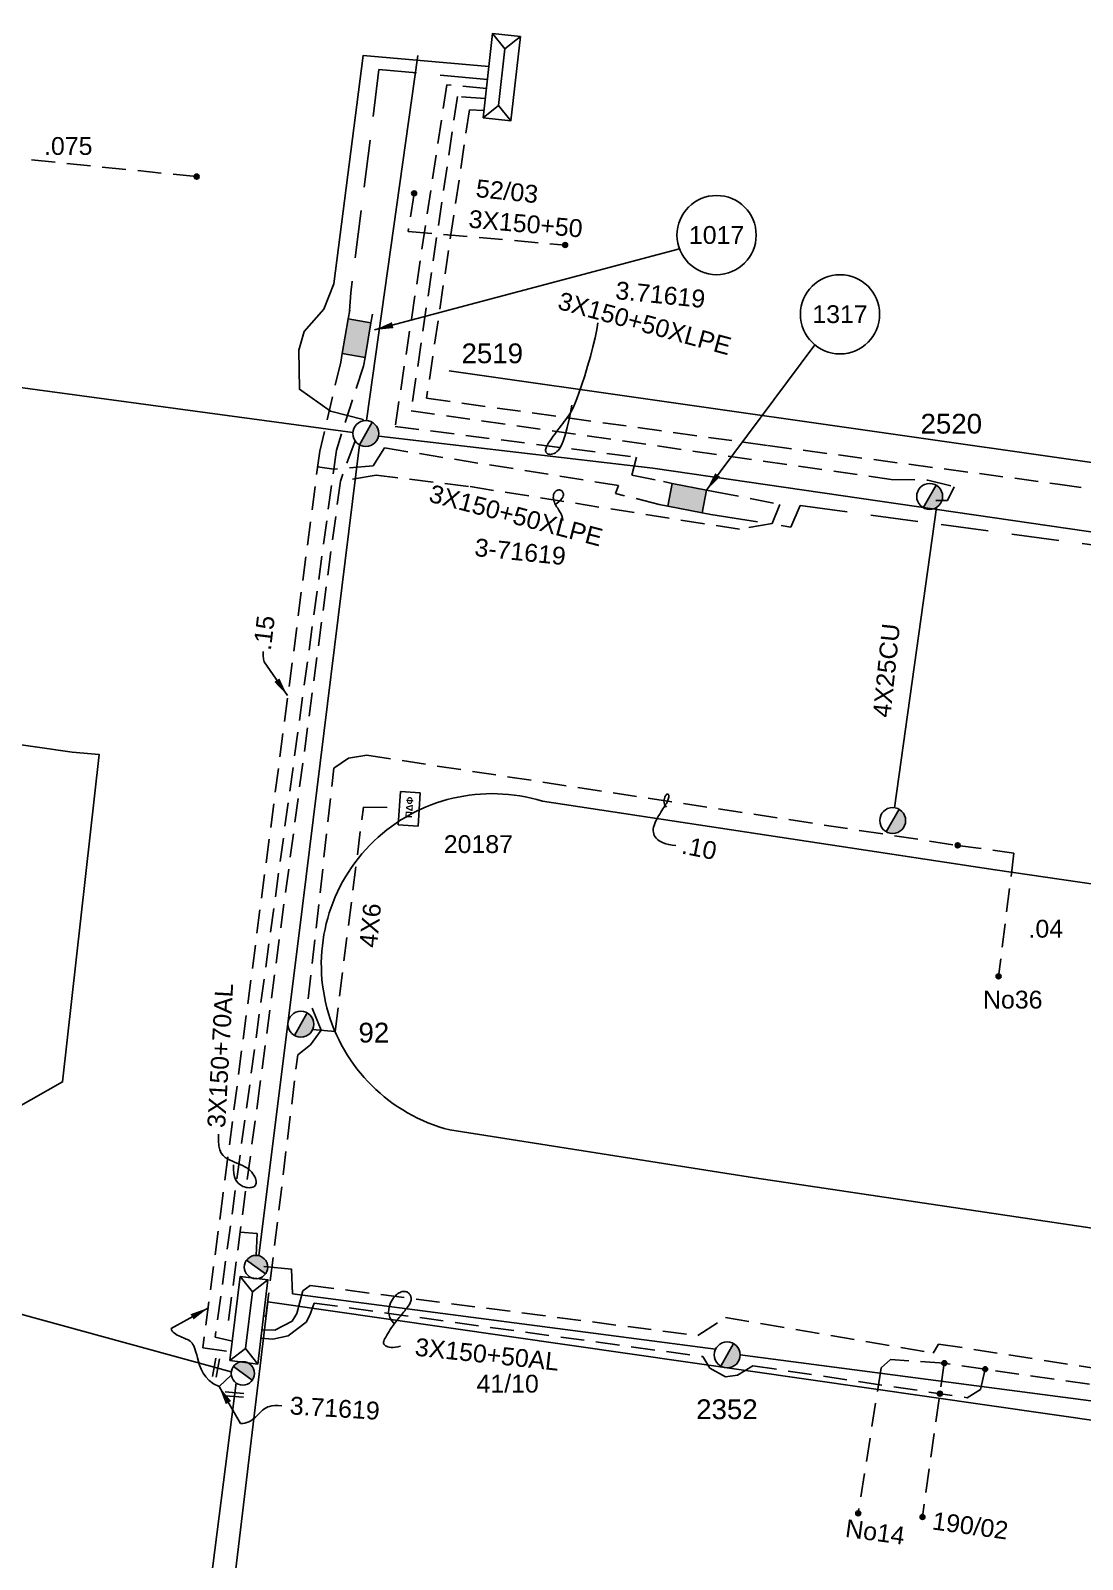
# Model space of a CAD drawing. Header units: millimetres. Extents: x 2893 to 4023, y 216 to 730.
# Drawn here: x 3498.6 to 3554.9, y 395.2 to 477 of the extents above; entities that cross this region are included whole.
import ezdxf

# ---------------------------------------------------------------- set-up
doc = ezdxf.new("R2010")
doc.units = ezdxf.units.MM
doc.linetypes.add('DASHED', pattern=[19.05, 12.7, -6.35])
for name, color, linetype in [('Link Box 4 Διευθύνσεων', 7, 'Continuous'), ('Pillar Δημοτικού Φωτισμού', 7, 'Continuous'), ('Άγνωστα', 7, 'Continuous'), ('Γυμνά εναέρια ΧΤ   4x35CU', 7, 'Continuous'), ('Γυμνά εναέρια ΧΤ (1Φ)   2x16AL', 7, 'Continuous'), ('Γυμνά εναέρια ΧΤ (1Φ)   2x16CU', 7, 'Continuous'), ('Γυμνά εναέρια ΧΤ (3Φ)   4x35AL', 7, 'Continuous'), ('Γυμνά εναέρια ΧΤ και ΦΟΠ (3Φ)   4x50+16AL', 7, 'Continuous'), ('Επιγραφές - Σχήματα', 7, 'Continuous'), ('Καλώδια ΧΤ   2x50+16', 7, 'DASHED'), ('Καλώδια ΧΤ   3x150+50AL', 7, 'DASHED'), ('Καλώδια ΧΤ   3x150+50AL XLPE', 7, 'DASHED'), ('Καλώδια ΧΤ   3x150+50CU', 7, 'DASHED'), ('Καλώδια ΧΤ   3x150+70 AL', 7, 'DASHED'), ('Καλώδια ΧΤ   4x25CU', 7, 'DASHED'), ('Μηχανική τομή', 7, 'Continuous'), ('Στύλος ΦΜ', 7, 'Continuous'), ('Στύλος ΦΜ @ 1', 7, 'Continuous'), ('Συνδέσεις', 7, 'Continuous'), ('Συνεστραμμένα ΧΤ   3x70+54.6+25 AL', 7, 'SYN_LINE'), ('Υποσταθμός εναέριος 2 στύλων', 7, 'Continuous'), ('Υποσταθμός πόλεως', 7, 'Continuous'), ('Υπόβαθρο ΔΕΗ', 7, 'Continuous'), ('Υπόγεια Καλώδια Δικτύου ΧΤ   .04', 7, 'DASHED'), ('Υπόγεια Καλώδια Δικτύου ΧΤ   .10', 7, 'DASHED'), ('Υπόγεια Καλώδια Δικτύου ΧΤ   .15', 7, 'DASHED'), ('Υπόγεια καλώδια Παροχών ΧΤ   .075', 7, 'DASHED'), ('Υπόγεια καλώδια Παροχών ΧΤ   4x6', 7, 'DASHED')]:
    doc.layers.add(name, color=color, linetype=linetype)
doc.styles.add('arial', font='ARIAL.TTF')
doc.styles.get("Standard").update_dxf_attribs({"font": 'ARIAL.TTF'})
doc.linetypes.add('SYN_LINE', pattern='A,0.5,-0.0001,["/\\/\\/\\/",Standard,S=0.1,R=0,X=0,Y=-0.05],-0.25', length=0.7501)
doc.dimstyles.new('ISO-25', dxfattribs={"dimtxt": 2.5, "dimasz": 2.5, "dimexe": 1.25, "dimexo": 0.625, "dimtad": 1, "dimtxsty": 'Standard', "dimcen": 2.5, "dimadec": 0, "dimazin": 0, "dimtfac": 1, "dimtmove": 0, "dimatfit": 3, "dimfxl": 1, "dimarcsym": 0})

# ---------------------------------------------------------------- blocks, each defined once
blk = doc.blocks.new('ΥΠΟΣΤΑΘΜΟΣ ΠΟΛΕΩΣ')
at = {"layer": 'Υποσταθμός πόλεως', "linetype": 'Continuous', "ltscale": 40}
blk.add_lwpolyline([(-8.57, 2.82), (8.57, 2.82), (8.57, -2.82), (-8.57, -2.82)], close=True, dxfattribs=at)
for points in [[(-5.75, 0), (-8.57, 2.82)], [(5.75, 0), (8.57, 2.82)], [(-8.57, -2.82), (-5.75, 0)], [(-5.75, 0), (5.75, 0)], [(8.57, -2.82), (5.75, 0)]]:
    blk.add_lwpolyline(points, dxfattribs=at)
at = {"layer": 'Υποσταθμός πόλεως', "linetype": 'SYN_LINE', "ltscale": 40, "flags": 1}
for tag, p in [('ΜΕΤΑΣΧΗΜΑΤΙΣΜΟΣ', (10.6, 2.39)), ('ΙΣΧΥΣ', (10.58, -0.41)), ('ΑΡΙΘΜΟΣ', (10.7, -3.13))]:
    blk.add_attdef(tag, p, '', height=1.8, dxfattribs=at)
blk = doc.blocks.new('ΥΠΑΡΧΩΝ ΤΣΙΜΕΝΤΕΝΙΟΣ ΣΤΥΛΟΣ')
at = {"layer": 'Στύλος ΦΜ'}
blk.add_hatch(color=7, dxfattribs=at).paths.add_polyline_path([(-1.29, -2.28, 0.574793), (2.62, 0, 0.268822), (1.3, 2.27)])
blk.add_line((-1.29, -2.28), (1.3, 2.27), dxfattribs=at)
blk.add_circle((0, 0), 2.62, dxfattribs=at)
at = {"layer": 'Στύλος ΦΜ', "flags": 4}
for tag, p in [('ΑΡΙΘΜΟΣ', (-4.68, 8.05)), ('ΤΥΠΟΣ', (-4.91, 3.03))]:
    blk.add_attdef(tag, p, '', height=4, dxfattribs=at)
blk = doc.blocks.new('LINK BOX 4 ΑΝΑΧΩΡΗΣΕΩΝ')
at = {"layer": 'Link Box 4 Διευθύνσεων', "ltscale": 40}
blk.add_hatch(color=256, dxfattribs=at).paths.add_polyline_path([(-3.54, 0), (-3.54, -4.67), (3.54, -4.67), (3.54, 0)])
for p, q in [((-3.54, 0), (-5.33, 0)), ((5.33, 0), (3.54, 0)), ((-3.54, -4.67), (-5.33, -4.67)), ((5.33, -4.67), (3.54, -4.67))]:
    blk.add_line(p, q, dxfattribs=at)
blk.add_lwpolyline([(-3.54, -4.67), (-3.54, 0), (3.54, 0), (3.54, -4.67)], close=True, dxfattribs=at)
blk = doc.blocks.new('ΜΗΧΑΝΙΚΗ ΤΟΜΗ')
at = {"layer": 'Μηχανική τομή', "ltscale": 40}
for p, q in [((-1.89, 0.78), (1.89, 0.78)), ((1.89, 0), (-1.89, 0))]:
    blk.add_line(p, q, dxfattribs=at)
blk = doc.blocks.new('ΥΠΟΣΤΑΘΜΟΣ ΕΝΑΕΡΙΟΣ ΕΠΙ 2 ΣΤΥΛΩΝ')
at = {"layer": 'Υποσταθμός εναέριος 2 στύλων', "linetype": 'Continuous'}
for points in [[(-11.97, -2.11, 0.574793), (-8.45, -0.07, 0.268822), (-9.64, 1.98)], [(9.68, -2.15, 0.574793), (13.19, -0.1, 0.268822), (12.01, 1.95)]]:
    blk.add_hatch(color=256, dxfattribs=at).paths.add_polyline_path(points)
for p, q in [((-11.97, -2.11), (-9.64, 1.98)), ((9.68, -2.15), (12.01, 1.95))]:
    blk.add_line(p, q, dxfattribs=at)
for centre in [(-10.81, -0.07), (10.84, -0.1)]:
    blk.add_circle(centre, 2.36, dxfattribs=at)
at = {"layer": 'Υποσταθμός πόλεως', "linetype": 'Continuous', "ltscale": 40}
blk.add_lwpolyline([(-8.57, 2.82), (8.57, 2.82), (8.57, -2.82), (-8.57, -2.82)], close=True, dxfattribs=at)
for points in [[(-5.75, 0), (-8.57, 2.82)], [(-8.57, -2.82), (-5.75, 0)], [(-5.75, 0), (5.75, 0)], [(5.75, 0), (8.57, 2.82)], [(8.57, -2.82), (5.75, 0)]]:
    blk.add_lwpolyline(points, dxfattribs=at)
at = {"layer": 'Υποσταθμός εναέριος 2 στύλων', "ltscale": 40, "flags": 1}
for tag, p in [('ΜΕΤΑΣΧΗΜΑΤΙΣΜΟΣ', (14.09, 2.51)), ('ΙΣΧΥΣ', (14.07, -0.28)), ('ΑΡΙΘΜΟΣ', (14.19, -3))]:
    blk.add_attdef(tag, p, '', height=1.8, dxfattribs=at)
blk = doc.blocks.new('_ΣΥΝΔΕΣΗ')
at = {"layer": 'Συνδέσεις', "linetype": 'SYN_LINE', "ltscale": 40}
blk.add_hatch(color=256, dxfattribs=at).paths.add_polyline_path([(-116.75, 2339.64, 1), (-117.75, 2339.64, 1)])
at = {"layer": 'Συνδέσεις'}
blk.add_circle((-117.25, 2339.64), 0.5, dxfattribs=at)
blk = doc.blocks.new('PILLAR ΔΗΜΟΤΙΚΟΥ ΦΩΤΙΣΜΟΥ')
at = {"layer": 'Pillar Δημοτικού Φωτισμού', "ltscale": 40}
for p, q in [((-3.64, 2), (3.07, 2)), ((-3.64, -2), (-3.64, 2)), ((3.07, 2), (3.07, -2)), ((3.07, -2), (-3.64, -2))]:
    blk.add_line(p, q, dxfattribs=at)
at = {"layer": 'Pillar Δημοτικού Φωτισμού', "insert": (-2.13, 0.69), "char_height": 1.3575, "width": 109.961, "attachment_point": 1}
blk.add_mtext('{\\fArial|b1|i0|c161|p34;ΠΔΦ}', dxfattribs=at)

msp = doc.modelspace()

# ---------------------------------------------------------------- linework, layer by layer
at = {"layer": 'Άγνωστα', "color": 2}
msp.add_lwpolyline([(3523.156, 475.112), (3516.426, 475.709), (3514.852, 463.472), (3514.32, 462.126), (3513.256, 460.921), (3512.972, 459.929), (3513.009, 457.833), (3514.676, 456.664), (3516.413, 456.204), (3516.414, 456.138)], dxfattribs=at)
at = {"layer": 'Άγνωστα', "color": 5}
msp.add_lwpolyline([(3516.604, 456.152), (3519.351, 475.709)], dxfattribs=at)
at = {"layer": 'Άγνωστα', "color": 5, "linetype": 'DASHED', "ltscale": 0.1}
for points in [[(3519.149, 468.321), (3518.83, 466.284), (3527.241, 465.552)], [(3532.267, 451.668), (3529.938, 452.252), (3530.09, 452.67), (3517.561, 454.688), (3516.952, 453.737), (3514.846, 453.557), (3513.983, 453.67)]]:
    msp.add_lwpolyline(points, dxfattribs=at)
at = {"layer": 'Άγνωστα', "color": 62, "linetype": 'DASHED', "ltscale": 0.1}
for points in [[(3557.199, 404.285), (3549.736, 405.359), (3547.544, 405.68), (3544.656, 405.886), (3544.167, 405.426), (3542.936, 397.641)], [(3547.544, 405.68), (3546.378, 397.446)]]:
    msp.add_lwpolyline(points, dxfattribs=at)
at = {"layer": 'Γυμνά εναέρια ΧΤ   4x35CU', "color": 173}
for points in [[(3512.633, 409.403), (3512.576, 410.723), (3511.099, 410.855)], [(3512.633, 409.403), (3535.296, 406.431)], [(3536.612, 406.126), (3559.343, 403.15)]]:
    msp.add_lwpolyline(points, dxfattribs=at)
at = {"layer": 'Γυμνά εναέρια ΧΤ (1Φ)   2x16AL', "color": 2, "ltscale": 0.1}
msp.add_lwpolyline([(3443.806, 465.258), (3515.869, 455.521)], dxfattribs=at)
at = {"layer": 'Γυμνά εναέρια ΧΤ (1Φ)   2x16CU', "color": 173, "ltscale": 0.1}
msp.add_lwpolyline([(3516.218, 454.857), (3513.178, 430.151), (3510.836, 411.434)], dxfattribs=at)
at = {"layer": 'Γυμνά εναέρια ΧΤ (3Φ)   4x35AL', "color": 17, "ltscale": 0.1}
msp.add_lwpolyline([(3547.123, 451.502), (3544.878, 435.423)], dxfattribs=at)
at = {"layer": 'Γυμνά εναέρια ΧΤ και ΦΟΠ (3Φ)   4x50+16AL', "color": 5, "ltscale": 0.1, "const_width": 0.000000318}
msp.add_lwpolyline([(3528.282, 543.995), (3523.664, 510.048), (3521.052, 490.181), (3519.351, 475.709)], dxfattribs=at)
at = {"layer": 'Γυμνά εναέρια ΧΤ και ΦΟΠ (3Φ)   4x50+16AL', "color": 17, "linetype": 'Continuous', "ltscale": 0.1}
msp.add_lwpolyline([(3517.257, 455.319), (3531.937, 453.612), (3575.402, 447.279), (3617.126, 442.139)], dxfattribs=at)
at = {"layer": 'Γυμνά εναέρια ΧΤ και ΦΟΠ (3Φ)   4x50+16AL', "color": 27, "linetype": 'Continuous', "ltscale": 0.1}
msp.add_lwpolyline([(3509.612, 404.63), (3506.655, 381.387), (3502.501, 346.178), (3502.501, 346.178)], dxfattribs=at)
at = {"layer": 'Επιγραφές - Σχήματα'}
for points in [[(3527.603, 456.973), (3527.468, 456.309), (3527.345, 455.78), (3527.235, 455.368), (3527.134, 455.058), (3527.041, 454.832), (3526.956, 454.673), (3526.875, 454.565), (3526.798, 454.489), (3526.722, 454.433), (3526.649, 454.392), (3526.579, 454.364), (3526.513, 454.349), (3526.452, 454.344), (3526.395, 454.348), (3526.345, 454.36), (3526.301, 454.379), (3526.264, 454.402), (3526.234, 454.431), (3526.212, 454.464), (3526.198, 454.502), (3526.191, 454.544), (3526.191, 454.591), (3526.2, 454.642), (3526.216, 454.696), (3526.239, 454.755), (3526.271, 454.818), (3526.309, 454.886), (3526.355, 454.96), (3526.407, 455.039), (3526.466, 455.124), (3526.532, 455.216), (3526.603, 455.316), (3526.681, 455.423), (3526.762, 455.535), (3526.847, 455.651), (3526.934, 455.769), (3527.021, 455.886), (3527.107, 456), (3527.191, 456.11), (3527.271, 456.214), (3527.347, 456.31), (3527.421, 456.409), (3527.496, 456.522), (3527.575, 456.658), (3527.661, 456.83), (3527.757, 457.048), (3527.866, 457.323), (3527.991, 457.666), (3528.133, 458.083), (3528.286, 458.558), (3528.441, 459.068), (3528.592, 459.591), (3528.729, 460.106), (3528.845, 460.592), (3528.932, 461.025), (3528.982, 461.385)], [(3526.765, 451.695), (3526.893, 451.8), (3526.99, 451.894), (3527.06, 451.978), (3527.106, 452.052), (3527.133, 452.119), (3527.144, 452.177), (3527.143, 452.228), (3527.133, 452.272), (3527.118, 452.311), (3527.1, 452.343), (3527.078, 452.371), (3527.053, 452.393), (3527.027, 452.411), (3526.999, 452.424), (3526.971, 452.433), (3526.942, 452.439), (3526.915, 452.441), (3526.888, 452.44), (3526.862, 452.436), (3526.836, 452.43), (3526.811, 452.42), (3526.787, 452.408), (3526.764, 452.394), (3526.741, 452.379), (3526.72, 452.361), (3526.699, 452.341), (3526.679, 452.318), (3526.662, 452.291), (3526.646, 452.262), (3526.632, 452.228), (3526.621, 452.189), (3526.613, 452.146), (3526.608, 452.097), (3526.606, 452.042), (3526.61, 451.983), (3526.62, 451.919), (3526.636, 451.851), (3526.66, 451.779), (3526.692, 451.703), (3526.734, 451.624), (3526.784, 451.542), (3526.842, 451.456), (3526.902, 451.364), (3526.962, 451.267), (3527.017, 451.163), (3527.064, 451.051), (3527.1, 450.93), (3527.12, 450.799)], [(3511.126, 443.242), (3511.107, 443.311), (3511.092, 443.383), (3511.081, 443.455), (3511.073, 443.527), (3511.069, 443.597), (3511.067, 443.663), (3511.067, 443.726), (3511.07, 443.783)], [(3532.675, 435.447), (3532.608, 435.53), (3532.565, 435.614), (3532.54, 435.697), (3532.533, 435.776), (3532.538, 435.851), (3532.553, 435.92), (3532.575, 435.982), (3532.6, 436.035), (3532.626, 436.078), (3532.65, 436.111), (3532.675, 436.135), (3532.697, 436.15), (3532.719, 436.157), (3532.738, 436.156), (3532.755, 436.148), (3532.769, 436.134), (3532.78, 436.114), (3532.788, 436.088), (3532.792, 436.057), (3532.792, 436.021), (3532.788, 435.98), (3532.779, 435.935), (3532.765, 435.886), (3532.747, 435.834), (3532.723, 435.778), (3532.694, 435.719), (3532.66, 435.656), (3532.621, 435.589), (3532.578, 435.518), (3532.531, 435.442), (3532.479, 435.361), (3532.424, 435.274), (3532.365, 435.183), (3532.305, 435.086), (3532.244, 434.987), (3532.185, 434.885), (3532.129, 434.782), (3532.079, 434.678), (3532.035, 434.576), (3532, 434.476), (3531.974, 434.379), (3531.96, 434.285), (3531.956, 434.194), (3531.964, 434.107), (3531.983, 434.023), (3532.015, 433.943), (3532.06, 433.866), (3532.117, 433.793), (3532.188, 433.723), (3532.274, 433.658), (3532.376, 433.598), (3532.495, 433.543), (3532.633, 433.494), (3532.791, 433.453), (3532.97, 433.419), (3533.172, 433.393)], [(3508.681, 417.947), (3508.667, 417.602), (3508.688, 417.323), (3508.739, 417.103), (3508.817, 416.932), (3508.916, 416.801), (3509.031, 416.701), (3509.158, 416.622), (3509.292, 416.556), (3509.429, 416.494), (3509.566, 416.435), (3509.702, 416.377), (3509.834, 416.319), (3509.961, 416.26), (3510.081, 416.198), (3510.192, 416.133), (3510.293, 416.063), (3510.38, 415.988), (3510.456, 415.909), (3510.52, 415.827), (3510.573, 415.744), (3510.615, 415.662), (3510.648, 415.582), (3510.671, 415.506), (3510.686, 415.436), (3510.692, 415.373), (3510.69, 415.316), (3510.68, 415.267), (3510.662, 415.223), (3510.636, 415.186), (3510.601, 415.154), (3510.558, 415.128), (3510.507, 415.107), (3510.448, 415.091), (3510.382, 415.081), (3510.31, 415.078), (3510.233, 415.082), (3510.153, 415.094), (3510.069, 415.116), (3509.984, 415.147), (3509.898, 415.189), (3509.813, 415.243), (3509.731, 415.312), (3509.656, 415.402), (3509.59, 415.516), (3509.535, 415.659), (3509.495, 415.835), (3509.473, 416.048), (3509.472, 416.303)], [(3518.059, 407.822), (3517.939, 407.974), (3517.857, 408.124), (3517.807, 408.27), (3517.785, 408.411), (3517.787, 408.547), (3517.807, 408.675), (3517.841, 408.795), (3517.884, 408.906), (3517.932, 409.007), (3517.985, 409.097), (3518.04, 409.177), (3518.098, 409.248), (3518.158, 409.31), (3518.219, 409.363), (3518.281, 409.408), (3518.342, 409.445), (3518.402, 409.474), (3518.461, 409.496), (3518.517, 409.511), (3518.572, 409.52), (3518.624, 409.523), (3518.674, 409.519), (3518.72, 409.51), (3518.762, 409.497), (3518.8, 409.478), (3518.835, 409.455), (3518.865, 409.429), (3518.893, 409.399), (3518.916, 409.366), (3518.937, 409.332), (3518.954, 409.295), (3518.968, 409.258), (3518.98, 409.22), (3518.988, 409.18), (3518.993, 409.14), (3518.993, 409.098), (3518.989, 409.054), (3518.979, 409.008), (3518.964, 408.96), (3518.942, 408.908), (3518.914, 408.854), (3518.88, 408.797), (3518.84, 408.738), (3518.796, 408.676), (3518.748, 408.613), (3518.697, 408.547), (3518.644, 408.481), (3518.588, 408.414), (3518.531, 408.346), (3518.474, 408.276), (3518.414, 408.205), (3518.353, 408.13), (3518.291, 408.052), (3518.226, 407.97), (3518.159, 407.882), (3518.09, 407.789), (3518.019, 407.69), (3517.946, 407.587), (3517.875, 407.481), (3517.806, 407.376), (3517.74, 407.273), (3517.681, 407.174), (3517.628, 407.082), (3517.584, 406.998), (3517.55, 406.925), (3517.527, 406.862), (3517.514, 406.807), (3517.512, 406.759), (3517.521, 406.717), (3517.542, 406.68), (3517.575, 406.646), (3517.619, 406.614), (3517.675, 406.584), (3517.744, 406.557), (3517.825, 406.536), (3517.918, 406.523), (3518.025, 406.52), (3518.145, 406.53), (3518.278, 406.556), (3518.424, 406.6)], [(3506.135, 407.532), (3506.158, 407.463), (3506.198, 407.399), (3506.251, 407.339), (3506.315, 407.283), (3506.387, 407.231), (3506.466, 407.184), (3506.548, 407.141), (3506.632, 407.103), (3506.715, 407.068), (3506.796, 407.036), (3506.874, 407.006), (3506.95, 406.975), (3507.021, 406.942), (3507.089, 406.905), (3507.151, 406.862), (3507.208, 406.813), (3507.259, 406.754), (3507.306, 406.686), (3507.348, 406.605), (3507.388, 406.511), (3507.428, 406.401), (3507.467, 406.274), (3507.507, 406.129), (3507.551, 405.963), (3507.599, 405.776), (3507.659, 405.575), (3507.738, 405.365), (3507.845, 405.153), (3507.988, 404.947), (3508.173, 404.753), (3508.409, 404.578), (3508.705, 404.428)], [(3509.358, 405.045), (3508.705, 404.428)], [(3509.856, 402.454), (3509.969, 402.449), (3510.082, 402.464), (3510.192, 402.498), (3510.298, 402.545), (3510.4, 402.602), (3510.495, 402.666), (3510.581, 402.732), (3510.659, 402.797), (3510.727, 402.859), (3510.786, 402.916), (3510.839, 402.969), (3510.887, 403.02), (3510.934, 403.069), (3510.982, 403.116), (3511.032, 403.162), (3511.087, 403.208), (3511.149, 403.253), (3511.222, 403.297), (3511.308, 403.337), (3511.412, 403.37), (3511.537, 403.394), (3511.685, 403.408), (3511.861, 403.408), (3512.067, 403.393)]]:
    msp.add_lwpolyline(points, dxfattribs=at)
for centre in [(3535.349, 466.085), (3541.961, 461.845)]:
    msp.add_circle(centre, 2.12, dxfattribs=at)
at = {"layer": 'Καλώδια ΧΤ   2x50+16', "color": 5, "linetype": 'DASHED', "ltscale": 0.1}
msp.add_lwpolyline([(3515.284, 526.332, 0.000000318, 0.000000318, 0), (3515.116, 525.669, 0.000000318, 0.000000318, 0), (3523.965, 524.891, 0.000000318, 0.000000318, 0), (3518.436, 475.709, 0, 0, 0), (3516.919, 461.855, 0, 0, 0)], format="xyseb", dxfattribs=at)
at = {"layer": 'Καλώδια ΧΤ   3x150+50AL', "color": 6, "ltscale": 0.1}
for points in [[(3522.888, 472.751), (3522.114, 472.8), (3519.817, 457.346), (3538.098, 454.814), (3553.626, 452.755), (3570.032, 450.255), (3586.369, 448.137), (3601.963, 445.892), (3615.561, 443.773), (3616.52, 443.57), (3616.52, 442.923), (3616.612, 442.492), (3617.023, 442.451)], [(3510.995, 407.471), (3511.696, 407.447), (3512.627, 407.927), (3512.86, 408.334), (3513.194, 409.555), (3513.587, 409.846), (3534.342, 407.156), (3535.831, 408.123), (3546.941, 406.225), (3547.239, 406.708), (3556.784, 405.219)]]:
    msp.add_lwpolyline(points, dxfattribs=at)
at = {"layer": 'Καλώδια ΧΤ   3x150+50AL', "color": 62, "ltscale": 0.1}
msp.add_lwpolyline([(3510.94, 407.016), (3511.584, 406.964), (3512.4, 407.154), (3513.365, 407.876), (3513.573, 408.249), (3513.791, 408.9), (3534.613, 406.031), (3534.988, 405.413), (3535.832, 404.942), (3536.467, 405.04), (3537.299, 405.543), (3548.773, 403.829), (3549.48, 404.28), (3549.736, 405.359), (3549.736, 405.359)], dxfattribs=at)
at = {"layer": 'Καλώδια ΧΤ   3x150+50AL XLPE', "color": 85, "linetype": 'DASHED', "ltscale": 0.1}
msp.add_lwpolyline([(3523.023, 473.942), (3520.899, 474.128), (3518.138, 455.838), (3531.054, 454.196), (3530.818, 453.231), (3532.502, 452.883)], dxfattribs=at)
at = {"layer": 'Καλώδια ΧΤ   3x150+50AL XLPE', "color": 17, "linetype": 'DASHED', "ltscale": 0.1}
msp.add_lwpolyline([(3522.962, 473.4), (3521.465, 473.504), (3518.993, 456.682), (3544.698, 453.003), (3546.661, 452.964), (3548.075, 452.611), (3547.721, 451.865), (3547.093, 451.865)], dxfattribs=at)
at = {"layer": 'Καλώδια ΧΤ   3x150+50AL XLPE', "color": 173, "linetype": 'DASHED', "ltscale": 0.1}
msp.add_lwpolyline([(3535.275, 452.346), (3538.743, 451.665), (3538.327, 450.638), (3536.577, 450.332), (3522.055, 452.632), (3517.109, 453.227), (3515.201, 452.912)], dxfattribs=at)
at = {"layer": 'Καλώδια ΧΤ   3x150+50AL XLPE', "color": 85, "linetype": 'DASHED', "ltscale": 0.2}
msp.add_lwpolyline([(3535.04, 451.131), (3539.321, 450.45), (3539.831, 451.604), (3594.639, 444.211)], dxfattribs=at)
at = {"layer": 'Καλώδια ΧΤ   3x150+50CU', "color": 62, "ltscale": 0.2}
msp.add_lwpolyline([(3523.077, 474.413), (3517.269, 474.954), (3515.752, 462.991), (3515.695, 462.034)], dxfattribs=at)
at = {"layer": 'Καλώδια ΧΤ   3x150+70 AL', "color": 2, "ltscale": 0.1}
msp.add_lwpolyline([(3516.44, 459.072), (3514.984, 454.564), (3508.496, 407.074), (3509.418, 406.866)], dxfattribs=at)
at = {"layer": 'Καλώδια ΧΤ   3x150+70 AL', "color": 173, "ltscale": 0.1}
for points in [[(3515.99, 455.064), (3515.201, 452.912), (3510.886, 420.548), (3509.141, 407.518)], [(3509.834, 412.693), (3510.751, 412.62), (3510.689, 411.453)]]:
    msp.add_lwpolyline(points, dxfattribs=at)
at = {"layer": 'Συνεστραμμένα ΧΤ   3x70+54.6+25 AL', "color": 5, "ltscale": 10}
msp.add_lwpolyline([(3440.229, 428.238), (3472.854, 415.414), (3485.699, 411.692), (3509.357, 405.224)], dxfattribs=at)
at = {"layer": 'Υπόβαθρο ΔΕΗ', "ltscale": 0.1, "const_width": 0.000000318}
msp.add_lwpolyline([(3449.845, 534.762), (3444.481, 466.545), (3505.286, 457.876), (3514, 531.953), (3451.262, 537.177), (3450.436, 536.535), (3449.823, 534.485)], dxfattribs=at)
at = {"layer": 'Υπόβαθρο ΔΕΗ'}
for points in [[(3601.996, 475.709), (3621.315, 449.31), (3617.68, 444.597), (3610.643, 445.833), (3603.142, 446.992), (3587.117, 449.233), (3567.088, 452.246), (3521.033, 458.812), (3521.033, 458.812), (3521.033, 458.812)], [(3453.143, 433.892), (3454.583, 444.817), (3479.021, 441.546), (3500.844, 438.404), (3502.284, 438.273), (3500.32, 420.741), (3495.213, 417.863), (3473.461, 426.11), (3453.143, 433.892)], [(3503.477, 344.737), (3507.707, 378.895), (3511.309, 408.971), (3559.543, 402.032), (3581.932, 398.772), (3574.587, 344.737)]]:
    msp.add_lwpolyline(points, dxfattribs=at)
msp.add_lwpolyline([(3526.019, 435.77, 1.025125), (3521.065, 418.172), (3537.372, 415.599), (3596.662, 406.767), (3659.928, 397.212), (3643.164, 418.395), (3628.733, 420.535), (3604.84, 424.133), (3580.181, 427.738), (3550.267, 432.104)], format="xyb", close=True, dxfattribs=at)
at = {"layer": 'Υπόγεια Καλώδια Δικτύου ΧΤ   .04', "color": 62, "linetype": 'DASHED', "ltscale": 0.1}
msp.add_lwpolyline([(3548.26, 433.407), (3551.278, 432.994), (3550.452, 426.391)], dxfattribs=at)
at = {"layer": 'Υπόγεια Καλώδια Δικτύου ΧΤ   .10', "color": 62, "ltscale": 0.1}
msp.add_lwpolyline([(3511.086, 408.21), (3511.216, 408.195), (3512.915, 422.191), (3513.597, 422.732), (3514.178, 423.513), (3513.476, 425.195), (3514.858, 437.55), (3515.64, 438.08), (3516.624, 438.231), (3548.26, 433.407)], dxfattribs=at)
at = {"layer": 'Υπόγεια Καλώδια Δικτύου ΧΤ   .15', "color": 62, "ltscale": 0.1}
msp.add_lwpolyline([(3514.057, 526.482, 0.000000318, 0.000000318, 0), (3507.503, 469.216, 0, 0, 0), (3506.197, 457.753, 0, 0, 0), (3513.599, 456.485, 0, 0, 0), (3514.331, 457.991, 0, 0, 0), (3514.647, 461.093, 0, 0, 0), (3515.161, 462.812, 0, 0, 0), (3515.752, 462.991, 0, 0, 0)], format="xyseb", dxfattribs=at)
at = {"layer": 'Υπόγεια Καλώδια Δικτύου ΧΤ   .15', "color": 5, "ltscale": 0.1}
msp.add_lwpolyline([(3515.221, 459.282), (3514.093, 454.517), (3508.901, 414.639), (3507.838, 406.502), (3509.349, 406.298)], dxfattribs=at)
at = {"layer": 'Υπόγεια καλώδια Παροχών ΧΤ   .075', "color": 62, "ltscale": 0.1}
msp.add_lwpolyline([(3507.503, 469.216), (3496.536, 470.33)], dxfattribs=at)
at = {"layer": 'Υπόγεια καλώδια Παροχών ΧΤ   4x6', "ltscale": 0.1}
msp.add_lwpolyline([(3513.715, 423.54), (3514.914, 423.443), (3516.433, 435.451), (3518.366, 435.426)], dxfattribs=at)

# ---------------------------------------------------------------- block references
at = {"layer": 'Link Box 4 Διευθύνσεων'}
for p, xscale, yscale, zscale, rotation in [((3516.68, 460.463), 0.2649871955223736, 0.2649871955223736, 0.2649871955223736, 260.2154091516077), ((3533.889, 452.614), 0.2649871955223977, 0.2649871955223977, 0.2649871955223977, 349.0413415619974)]:
    msp.add_blockref('LINK BOX 4 ΑΝΑΧΩΡΗΣΕΩΝ', p, dxfattribs=dict(at, xscale=xscale, yscale=yscale, zscale=zscale, rotation=rotation))
at = {"layer": 'Pillar Δημοτικού Φωτισμού', "xscale": 0.2649871955222624, "yscale": 0.2649871955222624, "zscale": 0.2649871955222624, "rotation": 86.134388455399}
msp.add_blockref('PILLAR ΔΗΜΟΤΙΚΟΥ ΦΩΤΙΣΜΟΥ', (3518.898, 435.44), dxfattribs=at)
at = {"layer": 'Μηχανική τομή'}
for p, xscale, yscale, zscale, rotation in [((3508.637, 405.421), 0.2649871955222676, 0.2649871955222676, 0.2649871955222676, 79.82663766794414), ((3509.518, 403.897), 0.2649871955223753, 0.2649871955223753, 0.2649871955223753, 355.1129046197391)]:
    msp.add_blockref('ΜΗΧΑΝΙΚΗ ΤΟΜΗ', p, dxfattribs=dict(at, xscale=xscale, yscale=yscale, zscale=zscale, rotation=rotation))
at = {"layer": 'Στύλος ΦΜ @ 1', "ltscale": 40}
ref = msp.add_blockref('ΥΠΑΡΧΩΝ ΤΣΙΜΕΝΤΕΝΙΟΣ ΣΤΥΛΟΣ', (3516.56, 455.46), dxfattribs=dict(at, xscale=0.2649871955223772, yscale=0.2649871955223772, zscale=0.2649871955223772))
ref.add_attrib('ΤΥΠΟΣ', '2519', (3521.69, 459.224), dxfattribs={"layer": 'Στύλος ΦΜ', "height": 1.0599, "flags": 4})
ref = msp.add_blockref('ΥΠΑΡΧΩΝ ΤΣΙΜΕΝΤΕΝΙΟΣ ΣΤΥΛΟΣ', (3546.761, 452.094), dxfattribs=dict(at, xscale=0.2649871955223772, yscale=0.2649871955223772, zscale=0.2649871955223772))
ref.add_attrib('ΤΥΠΟΣ', '2520', (3546.274, 455.456), dxfattribs={"layer": 'Στύλος ΦΜ', "height": 1.0599, "flags": 4})
at = {"layer": 'Στύλος ΦΜ @ 1', "ltscale": 40, "xscale": 0.2649871955223772, "yscale": 0.2649871955223772, "zscale": 0.2649871955223772}
msp.add_blockref('ΥΠΑΡΧΩΝ ΤΣΙΜΕΝΤΕΝΙΟΣ ΣΤΥΛΟΣ', (3544.782, 434.736), dxfattribs=at)
at = {"layer": 'Στύλος ΦΜ @ 1', "ltscale": 40}
ref = msp.add_blockref('ΥΠΑΡΧΩΝ ΤΣΙΜΕΝΤΕΝΙΟΣ ΣΤΥΛΟΣ', (3513.086, 423.832), dxfattribs=dict(at, xscale=0.2649871955223772, yscale=0.2649871955223772, zscale=0.2649871955223772))
ref.add_attrib('ΤΥΠΟΣ', '92', (3516.17, 422.851), dxfattribs={"layer": 'Στύλος ΦΜ', "height": 1.0599, "flags": 4})
ref = msp.add_blockref('ΥΠΑΡΧΩΝ ΤΣΙΜΕΝΤΕΝΙΟΣ ΣΤΥΛΟΣ', (3535.918, 406.126), dxfattribs=dict(at, xscale=0.2649871955223772, yscale=0.2649871955223772, zscale=0.2649871955223772))
ref.add_attrib('ΤΥΠΟΣ', '2352', (3534.257, 402.684), dxfattribs={"layer": 'Στύλος ΦΜ', "height": 1.0599, "flags": 4})
at = {"layer": 'Συνδέσεις', "xscale": 0.2649871955223772, "yscale": 0.2649871955223772, "zscale": 0.2649871955223772}
for p in [(3538.572, -150.758), (3550.218, -151.652), (3558.31, -154.421), (3579.329, -186.567), (3581.521, -193.582), (3578.613, -214.293), (3580.804, -214.614), (3578.382, -215.926), (3574.005, -222.333), (3577.447, -222.527)]:
    msp.add_blockref('_ΣΥΝΔΕΣΗ', p, dxfattribs=at)
at = {"layer": 'Υποσταθμός εναέριος 2 στύλων', "xscale": 0.2649871955224005, "yscale": 0.2649871955224005, "zscale": 0.2649871955224005, "rotation": 83.01712417323526}
msp.add_blockref('ΥΠΟΣΤΑΘΜΟΣ ΕΝΑΕΡΙΟΣ ΕΠΙ 2 ΣΤΥΛΩΝ', (3510.306, 407.981), dxfattribs=at)
at = {"layer": 'Υποσταθμός πόλεως', "xscale": 0.2649871955223143, "yscale": 0.2649871955223143, "zscale": 0.2649871955223143, "rotation": 83.53132539055916}
msp.add_blockref('ΥΠΟΣΤΑΘΜΟΣ ΠΟΛΕΩΣ', (3523.842, 474.542), dxfattribs=at)

# ---------------------------------------------------------------- texts
at = {"layer": 'Άγνωστα', "insert": (3522.123, 467.439), "char_height": 0.954, "width": 89.23272, "attachment_point": 1, "rotation": 354.9704, "style": 'arial'}
msp.add_mtext('3X150+50', dxfattribs=at)
at = {"layer": 'Επιγραφές - Σχήματα', "char_height": 0.954, "width": 89.23272, "attachment_point": 1, "style": 'arial'}
for s, insert, rotation in [('52/03', (3522.519, 469.077), 354.1576), ('3.71619', (3529.993, 463.616), 354.1576), ('3-71619', (3522.451, 449.855), 354.1576), ('3.71619', (3512.528, 403.897), 356.44593), ('No14', (3542.328, 397.332), 352.24125), ('190/02', (3546.984, 397.73), 352.24125)]:
    msp.add_mtext(s, dxfattribs=dict(at, insert=insert, rotation=rotation))
at = {"layer": 'Επιγραφές - Σχήματα', "char_height": 0.954, "style": 'arial'}
for s, insert, width, attachment_point in [('1017', (3535.349, 466.085), 2.61091, 5), ('1317', (3541.961, 461.845), 2.61091, 5), ('20187', (3520.739, 433.952), 89.23272, 1), ('No36', (3549.619, 425.625), 89.23272, 1), ('41/10', (3522.493, 405.061), 89.23272, 1)]:
    msp.add_mtext(s, dxfattribs=dict(at, insert=insert, width=width, attachment_point=attachment_point))
at = {"layer": 'Καλώδια ΧΤ   3x150+50AL', "insert": (3519.26, 407.038), "char_height": 0.954, "width": 89.23272, "attachment_point": 1, "rotation": 353.96445, "style": 'arial'}
msp.add_mtext('3X150+50AL', dxfattribs=at)
at = {"layer": 'Καλώδια ΧΤ   3x150+50AL XLPE', "char_height": 0.95395, "width": 89.23272, "attachment_point": 1, "style": 'arial'}
for insert, rotation in [((3527.032, 463.066), 344.7754), ((3520.124, 452.747), 345.26909)]:
    msp.add_mtext('3X150+50XLPE', dxfattribs=dict(at, insert=insert, rotation=rotation))
at = {"layer": 'Καλώδια ΧΤ   3x150+70 AL', "insert": (3508.071, 418.312), "char_height": 0.954, "width": 89.23272, "attachment_point": 1, "rotation": 86.77266, "style": 'arial'}
msp.add_mtext('3X150+70AL', dxfattribs=at)
at = {"layer": 'Καλώδια ΧΤ   4x25CU', "insert": (3543.706, 440.318), "char_height": 0.954, "width": 89.23272, "attachment_point": 1, "rotation": 84.04039, "style": 'arial'}
msp.add_mtext('4X25CU', dxfattribs=at)
at = {"layer": 'Υπόγεια Καλώδια Δικτύου ΧΤ   .04', "insert": (3552.056, 429.421), "char_height": 0.954, "width": 89.23272, "attachment_point": 1, "style": 'arial'}
msp.add_mtext('.04', dxfattribs=at)
at = {"layer": 'Υπόγεια Καλώδια Δικτύου ΧΤ   .10', "insert": (3533.611, 433.913), "char_height": 0.954, "width": 89.23272, "attachment_point": 1, "rotation": 348.86622, "style": 'arial'}
msp.add_mtext('.10', dxfattribs=at)
at = {"layer": 'Υπόγεια Καλώδια Δικτύου ΧΤ   .15', "insert": (3510.525, 443.924), "char_height": 0.954, "width": 89.23272, "attachment_point": 1, "rotation": 83.06906, "style": 'arial'}
msp.add_mtext('.15', dxfattribs=at)
at = {"layer": 'Υπόγεια καλώδια Παροχών ΧΤ   .075', "insert": (3499.33, 471.333), "char_height": 0.954, "width": 89.23272, "attachment_point": 1, "style": 'arial'}
msp.add_mtext('.075', dxfattribs=at)
at = {"layer": 'Υπόγεια καλώδια Παροχών ΧΤ   4x6', "insert": (3516.207, 427.991), "char_height": 0.954, "width": 89.23272, "attachment_point": 1, "rotation": 84.40826, "style": 'arial'}
msp.add_mtext('4X6', dxfattribs=at)

# ---------------------------------------------------------------- leaders
at = {"layer": 'Επιγραφές - Σχήματα'}
for points, override in [([(3517.033, 461.006), (3533.359, 465.356)], {"dimasz": 1, "dimtad": 0}), ([(3534.809, 452.436), (3540.612, 460.21)], {"dimasz": 1, "dimtad": 0}), ([(3512.365, 441.426), (3511.126, 443.242)], {"dimasz": 1, "dimgap": 0.625, "dimtad": 0}), ([(3508.132, 408.65), (3506.135, 407.532)], {"dimasz": 1, "dimgap": 0.625, "dimtad": 0}), ([(3508.702, 404.432), (3509.856, 402.454)], {"dimasz": 1, "dimgap": 0.625, "dimtad": 0})]:
    msp.add_leader(points, dimstyle='ISO-25', override=override, dxfattribs=at)

doc.saveas('drawing.dxf')
